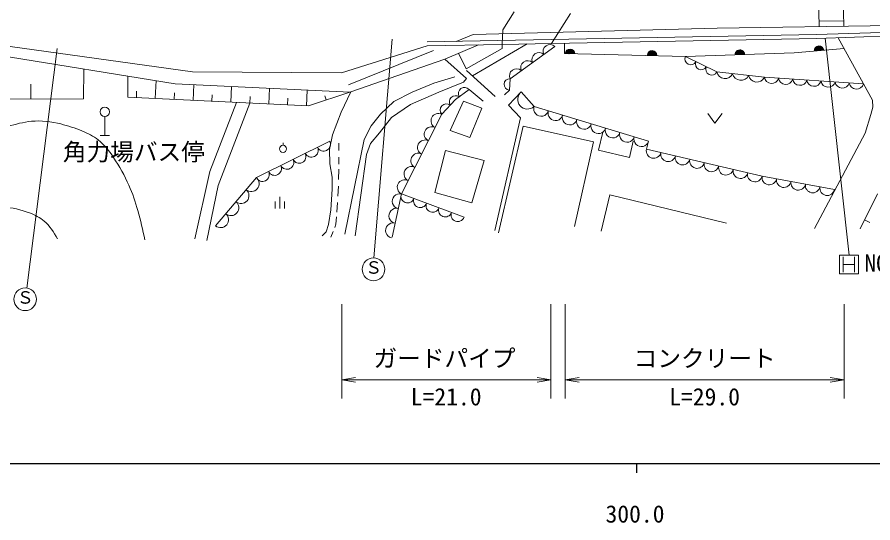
# Model space of a CAD drawing. Units: millimetres, scale not verified. Extents: x 40000 to 680000, y 20000 to 380000.
# Drawn here: x 302560 to 392978, y 198715 to 252162 of the extents above; entities that cross this region are included whole.
import ezdxf
from ezdxf.enums import TextEntityAlignment as Align

# ---------------------------------------------------------------- set-up
doc = ezdxf.new("R2010")
doc.units = ezdxf.units.MM
doc.header["$LTSCALE"] = 1000
for name, color, linetype, lineweight in [('M-BGD', 7, 'Continuous', 13), ('M-STR-HTXT', 7, 'Continuous', 13), ('M-STR-STR1', 1, 'Continuous', 13), ('M-STR-STR3', 7, 'Continuous', 13), ('M-STR-STRC', 7, 'Continuous', 13), ('M-TTL-BAND', 7, 'Continuous', 25)]:
    doc.layers.add(name, color=color, linetype=linetype, lineweight=lineweight)
doc.styles.add('ＭＳ ゴシック', font='')
doc.styles.get('ＭＳ ゴシック').set_extended_font_data('MS Gothic')

# ---------------------------------------------------------------- blocks, each defined once
blk = doc.blocks.new('open_arrow')
at = {"color": 0, "linetype": 'Continuous', "lineweight": -2}
blk.add_lwpolyline([(7.5, 1.25), (0, 0), (7.5, -1.25)], dxfattribs=at)

msp = doc.modelspace()

# ---------------------------------------------------------------- linework, layer by layer
at = {"layer": 'M-BGD'}
for p, q in [((387308, 251159), (387104, 261524)), ((389908, 251196), (389724, 260545)), ((387030, 250311), (429898, 251756)), ((387296, 251778), (389898, 251725)), ((350741, 250310), (376537, 251003)), ((376537, 251003), (396275, 251288)), ((387041, 249911), (429921, 251356)), ((297150, 249690), (321104, 246377)), ((345871, 249533), (387030, 250311)), ((348954, 249591), (350742, 250313)), ((359053, 249382), (387041, 249911)), ((387033, 250311), (387030, 250311)), ((389298, 249987), (392932, 243372)), ((319251, 245125), (297142, 248679)), ((336848, 246259), (345878, 249133)), ((345878, 249133), (353825, 249283)), ((351292, 249235), (347763, 247721)), ((353813, 248856), (350007, 246713)), ((350677, 245945), (356451, 249339)), ((353813, 248856), (353825, 249298)), ((359385, 249057), (354645, 245654)), ((359385, 249057), (354645, 245654)), ((360398, 249407), (360398, 248322)), ((384669, 248402), (389929, 248839)), ((337582, 244994), (346563, 248642)), ((350007, 246713), (349225, 248276)), ((360398, 248322), (373172, 248002)), ((373172, 248002), (384669, 248402)), ((373172, 248002), (376486, 246366)), ((376486, 246366), (373172, 248002)), ((347763, 247721), (337831, 244268)), ((350039, 245690), (347753, 247718)), ((309581, 243533), (309611, 246611)), ((321104, 246377), (336848, 246259)), ((353057, 243763), (350032, 246536)), ((376486, 246366), (381515, 245807)), ((381515, 245807), (376486, 246366)), ((304005, 245068), (304011, 243509)), ((314260, 243688), (314260, 245881)), ((317246, 245447), (317156, 243550)), ((337755, 244243), (319251, 245125)), ((344301, 244243), (346582, 245175)), ((346582, 245175), (348813, 245837)), ((347121, 244218), (349721, 245297)), ((349721, 245297), (350039, 245690)), ((354645, 245654), (354570, 244444)), ((354645, 245654), (354570, 244444)), ((381515, 245807), (391986, 245095)), ((391986, 245095), (381515, 245807)), ((315191, 244347), (315158, 243645)), ((319187, 244157), (319153, 243455)), ((321231, 245030), (321151, 243360)), ((325226, 244840), (325147, 243170)), ((329221, 244649), (329142, 242980)), ((333217, 244459), (333138, 242790)), ((337831, 244268), (333343, 242780)), ((336797, 242109), (337831, 244268)), ((342364, 243237), (344301, 244243)), ((344130, 242943), (347121, 244218)), ((348876, 243465), (350320, 244518)), ((350320, 244518), (351793, 243284)), ((354570, 244444), (354040, 243940)), ((354570, 244444), (354040, 243940)), ((355806, 244265), (354465, 242874)), ((357173, 242703), (355806, 244265)), ((289293, 243445), (309581, 243533)), ((333343, 242780), (314260, 243688)), ((323182, 243967), (323149, 243265)), ((327178, 243777), (327144, 243075)), ((331173, 243587), (331140, 242885)), ((335084, 243829), (335225, 243404)), ((340966, 241913), (342364, 243237)), ((347432, 241901), (348876, 243465)), ((349718, 243284), (348304, 240187)), ((351673, 242532), (349718, 243284)), ((392932, 243372), (392972, 242653)), ((325746, 243142), (322924, 235835)), ((327156, 243074), (323813, 234364)), ((342119, 241570), (344130, 242943)), ((350380, 239435), (351673, 242532)), ((354465, 242874), (355758, 241508)), ((369274, 239044), (357173, 242703)), ((392972, 242653), (392772, 241855)), ((311819, 241653), (311819, 239653)), ((335866, 239731), (336797, 242109)), ((339985, 240663), (340966, 241913)), ((340844, 239927), (342119, 241570)), ((343161, 233480), (347432, 241901)), ((355758, 241508), (353050, 229626)), ((375539, 241971), (376289, 240971)), ((376289, 240971), (377039, 241971)), ((392772, 241855), (392173, 239899)), ((339225, 239240), (339985, 240663)), ((353416, 229358), (356026, 240630)), ((356026, 240630), (363443, 238995)), ((311319, 239653), (312319, 239653)), ((335571, 238161), (335866, 239731)), ((339887, 238799), (340844, 239927)), ((348304, 240187), (350380, 239435)), ((364443, 240020), (364004, 238117)), ((392173, 239899), (386824, 229840)), ((335592, 239046), (327840, 235199)), ((330657, 238612), (330657, 238862)), ((336548, 238064), (336552, 238848)), ((337190, 229211), (339225, 239240)), ((339470, 237646), (339887, 238799)), ((363443, 238995), (361467, 230041)), ((367273, 237312), (367639, 239068)), ((369054, 238214), (369274, 239044)), ((335596, 236666), (335571, 238161)), ((346680, 233630), (347823, 238051)), ((347823, 238051), (351914, 236998)), ((364004, 238117), (367273, 237312)), ((381278, 235360), (369054, 238214)), ((336540, 236619), (336544, 237378)), ((338293, 229064), (339470, 237646)), ((351914, 236998), (350620, 232547)), ((335841, 235243), (335596, 236666)), ((336532, 235019), (336537, 236107)), ((322924, 235835), (321330, 228723)), ((327840, 235199), (323527, 230109)), ((335841, 233968), (335841, 235243)), ((388914, 233945), (381278, 235360)), ((323813, 234364), (322618, 228540)), ((336449, 233235), (336528, 234311)), ((336531, 234998), (336532, 235019)), ((335718, 231810), (335841, 233968)), ((343161, 233480), (342199, 228908)), ((349778, 231013), (343161, 233480)), ((350620, 232547), (346680, 233630)), ((364272, 229529), (365175, 233384)), ((365175, 233384), (377520, 230383)), ((393470, 233485), (391629, 229804)), ((329817, 232672), (329817, 231922)), ((330317, 233172), (330317, 231922)), ((330817, 231922), (330817, 232672)), ((336326, 231544), (336401, 232571)), ((335449, 230241), (335718, 231810)), ((336233, 230265), (336291, 231051)), ((392658, 230443), (392091, 230727)), ((335204, 229456), (335449, 230241)), ((336112, 229946), (336233, 230265)), ((334787, 229039), (335204, 229456)), ((335718, 228917), (335948, 229517))]:
    msp.add_line(p, q, dxfattribs=at)
for centre, radius in [((311819, 242153), 500), ((330655, 238239), 375)]:
    msp.add_circle(centre, radius, dxfattribs=at)
for centre, radius, start, end in [((358876, 248516), 743, 46.79636, 204.56677), ((360980, 248291), 500, 358.47247, 178.47247), ((360980, 248291), 500, 358.47247, 178.47247), ((360980, 248291), 450, 358.47247, 178.47247), ((360980, 248291), 400, 358.47247, 178.47247), ((378921, 248202), 500, 1.98864, 181.98864), ((378921, 248202), 500, 1.98864, 181.98864), ((378921, 248202), 450, 1.98864, 181.98864), ((387299, 248621), 500, 4.75922, 184.75922), ((387299, 248621), 500, 4.75922, 184.75922), ((387299, 248621), 450, 4.75922, 184.75922), ((387299, 248621), 400, 4.75922, 184.75922), ((387299, 248621), 350, 4.75922, 184.75922), ((387299, 248621), 300, 4.75922, 184.75922), ((387299, 248621), 250, 4.75922, 184.75922), ((387299, 248621), 200, 4.75922, 184.75922), ((387299, 248621), 150, 4.75922, 184.75922), ((387299, 248621), 100, 4.75922, 184.75922), ((387299, 248621), 50, 4.75922, 184.75922), ((357691, 247665), 743, 46.79636, 204.56677), ((360980, 248291), 350, 358.47247, 178.47247), ((360980, 248291), 300, 358.47247, 178.47247), ((360980, 248291), 250, 358.47247, 178.47247), ((360980, 248291), 200, 358.47247, 178.47247), ((360980, 248291), 150, 358.47247, 178.47247), ((360980, 248291), 100, 358.47247, 178.47247), ((360980, 248291), 50, 358.47247, 178.47247), ((369649, 248123), 500, 358.5679, 178.5679), ((369649, 248123), 500, 358.5679, 178.5679), ((369649, 248123), 450, 358.5679, 178.5679), ((369649, 248123), 400, 358.5679, 178.5679), ((369649, 248123), 350, 358.5679, 178.5679), ((369649, 248123), 300, 358.5679, 178.5679), ((369649, 248123), 250, 358.5679, 178.5679), ((369649, 248123), 200, 358.5679, 178.5679), ((369649, 248123), 150, 358.5679, 178.5679), ((369649, 248123), 100, 358.5679, 178.5679), ((369649, 248123), 50, 358.5679, 178.5679), ((373732, 247744), 616, 155.21044, 332.21304), ((378921, 248202), 400, 1.98864, 181.98864), ((378921, 248202), 350, 1.98864, 181.98864), ((378921, 248202), 300, 1.98864, 181.98864), ((378921, 248202), 250, 1.98864, 181.98864), ((378921, 248202), 200, 1.98864, 181.98864), ((378921, 248202), 150, 1.98864, 181.98864), ((378921, 248202), 100, 1.98864, 181.98864), ((378921, 248202), 50, 1.98864, 181.98864), ((356506, 246814), 743, 46.79636, 204.56677), ((374836, 247199), 616, 155.21044, 332.21304), ((375940, 246653), 616, 155.21044, 332.21304), ((355321, 245963), 743, 46.79636, 204.56677), ((377356, 246564), 893, 192.80616, 334.51345), ((379033, 246377), 893, 192.80616, 334.51345), ((380709, 246191), 893, 192.80616, 334.51345), ((354614, 245049), 606, 87.01379, 265.83354), ((382275, 245924), 768, 188.76036, 343.45804), ((383770, 245822), 768, 188.76036, 343.45804), ((385266, 245720), 768, 188.76036, 343.45804), ((386762, 245619), 768, 188.76036, 343.45804), ((388258, 245517), 768, 188.76036, 343.45804), ((389753, 245415), 768, 188.76036, 343.45804), ((391249, 245314), 768, 188.76036, 343.45804), ((349838, 244081), 649, 42.18444, 210.01212), ((356490, 243484), 1037, 131.18593, 311.18593), ((348876, 243209), 649, 54.64463, 211.80452), ((347913, 242337), 649, 52.39678, 222.18444), ((357929, 242475), 790, 163.17367, 343.17367), ((347076, 241199), 787, 63.10848, 243.10848), ((359442, 242017), 790, 163.17367, 343.17367), ((360954, 241560), 790, 163.17367, 343.17367), ((346364, 239796), 787, 63.10848, 243.10848), ((362467, 241102), 790, 163.17367, 343.17367), ((363980, 240645), 790, 163.17367, 343.17367), ((365492, 240187), 790, 163.17367, 343.17367), ((367005, 239730), 790, 163.17367, 343.17367), ((334946, 238725), 721, 206.39247, 26.39247), ((345653, 238392), 787, 63.10848, 243.10848), ((368518, 239273), 790, 163.17367, 343.17367), ((333654, 238084), 721, 206.39247, 26.39247), ((369818, 238036), 784, 166.85513, 346.85513), ((371346, 237679), 784, 166.85513, 346.85513), ((331070, 236802), 721, 206.39247, 26.39247), ((332362, 237443), 721, 206.39247, 26.39247), ((344941, 236988), 787, 63.10848, 243.10848), ((372874, 237322), 784, 166.85513, 346.85513), ((374402, 236965), 784, 166.85513, 346.85513), ((329778, 236161), 721, 206.39247, 26.39247), ((344229, 235585), 787, 63.10848, 243.10848), ((375930, 236609), 784, 166.85513, 346.85513), ((377458, 236252), 784, 166.85513, 346.85513), ((378986, 235895), 784, 166.85513, 346.85513), ((327301, 234563), 834, 229.72445, 49.72445), ((328486, 235520), 721, 206.39247, 26.39247), ((380514, 235538), 784, 166.85513, 346.85513), ((382041, 235218), 777, 169.50197, 349.50197), ((343517, 234181), 787, 63.10848, 243.10848), ((383569, 234935), 777, 169.50197, 349.50197), ((385096, 234652), 777, 169.50197, 349.50197), ((386623, 234369), 777, 169.50197, 349.50197), ((388150, 234086), 777, 169.50197, 349.50197), ((326223, 233290), 834, 229.72445, 49.72445), ((342986, 232708), 792, 77.19573, 257.19573), ((343823, 233233), 706, 159.5582, 339.5582), ((325144, 232018), 834, 229.72445, 49.72445), ((345146, 232740), 706, 159.5582, 339.5582), ((346470, 232246), 706, 159.5582, 339.5582), ((342635, 231164), 792, 77.19573, 257.19573), ((347793, 231753), 706, 159.5582, 339.5582), ((349116, 231260), 706, 159.5582, 339.5582), ((324066, 230745), 834, 229.72445, 49.72445), ((342284, 229620), 792, 77.19573, 257.19573)]:
    msp.add_arc(centre, radius, start, end, dxfattribs=at)
for points, knots in [([(267622, 237294), (268439, 237093), (269256, 236891), (270073, 236684), (270958, 236459), (271842, 236228), (272739, 236069), (274106, 235826), (275501, 235752), (276882, 235576), (277607, 235484), (278329, 235365), (279056, 235289), (280456, 235144), (281877, 235165), (283281, 235289), (284657, 235411), (286019, 235633), (287383, 235864), (288736, 236092), (290093, 236329), (291402, 236725), (292499, 237057), (293562, 237500), (294602, 237997), (295843, 238589), (297052, 239256), (298335, 239719), (299384, 240098), (300483, 240340), (301575, 240622), (302405, 240836), (303231, 241074), (304077, 241155), (305112, 241254), (306177, 241118), (307194, 240868), (307954, 240681), (308686, 240431), (309409, 240129), (310018, 239876), (310619, 239586), (311132, 239186), (311771, 238689), (312273, 238024), (312732, 237340), (313367, 236395), (313921, 235416), (314373, 234387), (314751, 233525), (315059, 232629), (315316, 231721), (315604, 230705), (315829, 229675), (316054, 228644)], [0, 0, 0, 0, 1, 1, 1, 2, 2, 2, 3, 3, 3, 4, 4, 4, 5, 5, 5, 6, 6, 6, 7, 7, 7, 8, 8, 8, 9, 9, 9, 10, 10, 10, 11, 11, 11, 12, 12, 12, 13, 13, 13, 14, 14, 14, 15, 15, 15, 16, 16, 16, 17, 17, 17, 18, 18, 18, 18]), ([(289228, 229342), (290095, 229543), (290962, 229744), (291813, 229998), (292877, 230315), (293916, 230713), (294971, 231064), (295979, 231400), (297000, 231693), (298047, 231885), (299048, 232068), (300072, 232159), (301083, 232090), (302032, 232025), (302969, 231818), (303872, 231475), (304435, 231260), (304986, 230993), (305431, 230613), (306017, 230113), (306421, 229420), (306825, 228726)], [0, 0, 0, 0, 1, 1, 1, 2, 2, 2, 3, 3, 3, 4, 4, 4, 5, 5, 5, 6, 6, 6, 7, 7, 7, 7])]:
    msp.add_open_spline(points, degree=3, knots=knots, dxfattribs=at)
at = {"layer": 'M-STR-STR1'}
for p, q in [((353864, 250822), (355091, 252737)), ((361013, 252547), (359039, 249382)), ((353824, 249283), (353864, 250822)), ((353825, 249283), (359049, 249382))]:
    msp.add_line(p, q, dxfattribs=at)
at = {"layer": 'M-STR-STR3'}
for p, q in [((387920, 249941), (390478, 227023)), ((389457, 227023), (391457, 227023)), ((389457, 225023), (389457, 227023)), ((391457, 227023), (391457, 225023)), ((389847, 226813), (389847, 225213)), ((391047, 226813), (391047, 225213)), ((389847, 226013), (391047, 226013)), ((391457, 225023), (389457, 225023)), ((336863, 221842), (336863, 211842)), ((358941, 221842), (358941, 211842)), ((360481, 221842), (360481, 211842)), ((389929, 221842), (389929, 211842)), ((336863, 213842), (358941, 213842)), ((360481, 213842), (389929, 213842))]:
    msp.add_line(p, q, dxfattribs=at)
at = {"layer": 'M-STR-STRC'}
for p, q in [((340257, 226709), (342187, 249848)), ((303595, 223529), (306807, 248859))]:
    msp.add_line(p, q, dxfattribs=at)
for centre in [(340217, 225510), (303412, 222343)]:
    msp.add_circle(centre, 1200, dxfattribs=at)
at = {"layer": 'M-TTL-BAND'}
for p, q in [((40000, 205000), (579000, 205000)), ((368000, 205000), (368000, 204000))]:
    msp.add_line(p, q, dxfattribs=at)

# ---------------------------------------------------------------- block references
at = {"layer": 'M-STR-STR3', "xscale": 193, "yscale": 193}
for p in [(336863, 213842), (360481, 213842)]:
    msp.add_blockref('open_arrow', p, dxfattribs=at)
at = {"layer": 'M-STR-STR3', "xscale": 193, "yscale": 193, "rotation": 180}
for p in [(358941, 213842), (389929, 213842)]:
    msp.add_blockref('open_arrow', p, dxfattribs=at)

# ---------------------------------------------------------------- texts
at = {"layer": 'M-STR-HTXT', "style": 'ＭＳ ゴシック'}
msp.add_text('角力場バス停', height=1833, dxfattribs=at).set_placement((307396, 236454), align=Align.BOTTOM_LEFT)
at = {"layer": 'M-STR-STR3', "style": 'ＭＳ ゴシック'}
for s, p in [('NO-31', (392080, 224702)), ('ガードパイプ', (340212, 214638)), ('コンクリート', (367705, 214638)), ('L=21.0', (344152, 210579)), ('L=29.0', (371455, 210579))]:
    msp.add_text(s, height=1833, dxfattribs=at).set_placement(p, align=Align.BOTTOM_LEFT)
at = {"layer": 'M-STR-STRC', "style": 'ＭＳ ゴシック'}
for p in [(339327, 224649), (302522, 221482)]:
    msp.add_text('Ｓ', height=1320, dxfattribs=at).set_placement(p, align=Align.BOTTOM_LEFT)
at = {"layer": 'M-TTL-BAND', "style": 'ＭＳ ゴシック'}
msp.add_text('300.0', height=1833, dxfattribs=at).set_placement((367844, 198195), align=Align.BOTTOM_CENTER)

doc.saveas('drawing.dxf')
